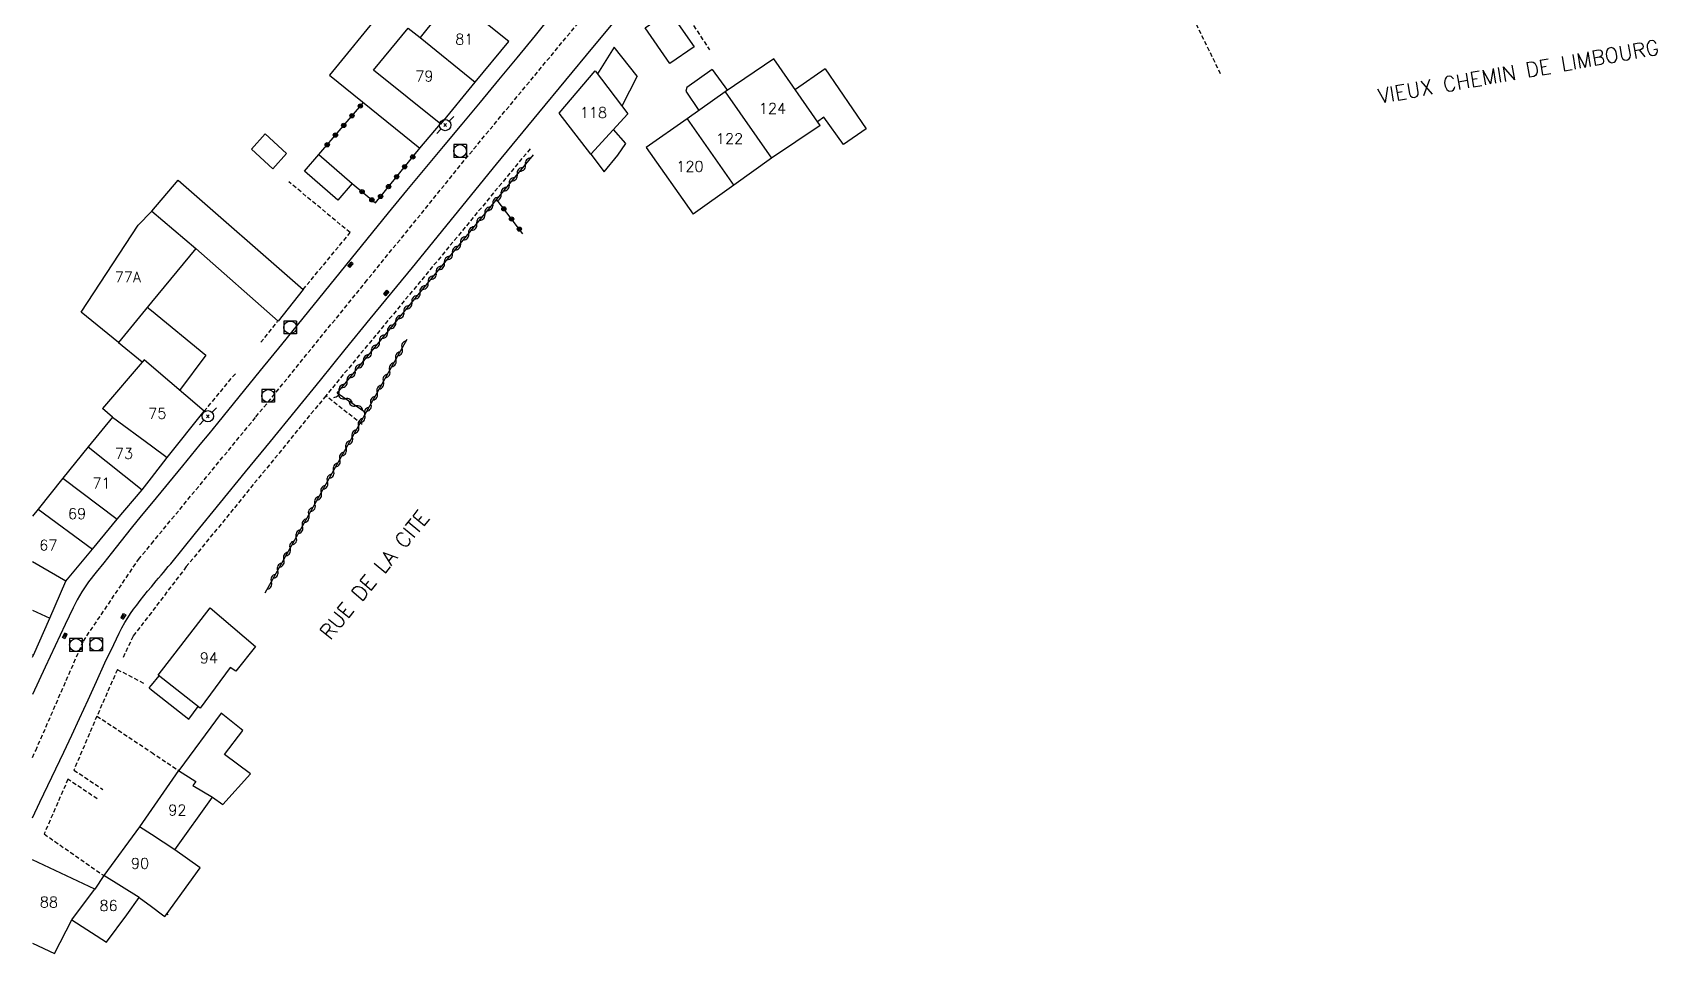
# Model space of a CAD drawing. Header units: millimetres. Extents: x 257000 to 258003, y 144043 to 145001.
# Drawn here: x 257000 to 257191.3, y 144166.4 to 144274.8 of the extents above; entities that cross this region are included whole.
import ezdxf
from ezdxf.enums import TextEntityAlignment as Align

# ---------------------------------------------------------------- set-up
doc = ezdxf.new("R2010")
doc.units = ezdxf.units.MM
doc.linetypes.add('DASHED', pattern=[0.75, 0.5, -0.25])
doc.layers.get('0').update_dxf_attribs({"linetype": 'CONTINUOUS'})
for name, color, linetype in [('W0001', 6, 'DASHED'), ('W0014', 7, 'CONTINUOUS'), ('W0101', 7, 'CONTINUOUS'), ('W0104', 1, 'CONTINUOUS'), ('W0112', 1, 'DASHED'), ('W0310', 3, 'CONTINUOUS'), ('W0323', 7, 'CONTINUOUS'), ('W0401', 7, 'CONTINUOUS'), ('W0420', 7, 'CONTINUOUS'), ('W0473', 7, 'CONTINUOUS'), ('W0989', 7, 'CONTINUOUS'), ('W0991', 7, 'CONTINUOUS'), ('W1102', 7, 'CONTINUOUS')]:
    doc.layers.add(name, color=color, linetype=linetype)
doc.styles.get("Standard").update_dxf_attribs({"font": 'romans.shx', "width": 0.85})

# ---------------------------------------------------------------- blocks, each defined once
blk = doc.blocks.new('T473')
for p, q in [((-0.166667, 0.166667), (0.166667, -0.166667)), ((-0.166667, -0.166667), (0.166667, 0.166667)), ((0.500001, 0.500001), (1.000002, 1.000002)), ((-1.000002, -1.000002), (-0.500001, -0.500001))]:
    blk.add_line(p, q)
blk.add_ellipse((0, 0), major_axis=(0.471405, 0.471405), ratio=1, start_param=5.4977871438, end_param=11.780972451)
blk = doc.blocks.new('T420')
for p, q in [((0.75, 0.75), (-0.75, 0.75)), ((-0.75, 0.75), (-0.75, -0.75)), ((0.75, 0.75), (0.75, -0.75)), ((0.75, -0.75), (-0.75, -0.75))]:
    blk.add_line(p, q)
blk.add_ellipse((0, 0), major_axis=(-0.53, 0.53), ratio=1, start_param=3.926991, end_param=10.210176)
blk = doc.blocks.new('T401')
for p, q in [((-0.3, 0.3), (0, 0.3)), ((-0.3, -0.25), (-0.3, 0.3)), ((-0.3, 0.15), (0, 0.15)), ((-0.3, 0), (0, 0)), ((0, 0.3), (0, -0.25)), ((-0.3, -0.15), (0, -0.15)), ((-0.3, -0.25), (-0.3, -0.3)), ((-0.3, -0.3), (0, -0.3)), ((0, -0.3), (0, -0.25))]:
    blk.add_line(p, q)
blk = doc.blocks.new('t323o')
at = {"color": 0, "linetype": 'Continuous'}
for radius in [0.25, 0.15]:
    blk.add_circle((0, 0), radius, dxfattribs=at)
blk = doc.blocks.new('t310o')
at = {"color": 0, "linetype": 'Continuous'}
for centre, start, end in [((-0.5, 0.38), 216.8699, 323.1304), ((0.5, -0.37), 36.8699, 143.1303)]:
    blk.add_arc(centre, 0.625, start, end, dxfattribs=at)

msp = doc.modelspace()

# ---------------------------------------------------------------- linework, layer by layer
at = {"layer": 'W0001'}
for points in [[(257014, 144214.65), (257026.31, 144229.58), (257039.17, 144245.39), (257051.96, 144261.12), (257066.29, 144278.4), (257076.83, 144290.17)], [(257000, 144189.51), (257000.38, 144190.33), (257005.99, 144203.2), (257012.49, 144212.82), (257014, 144214.65)]]:
    msp.add_lwpolyline(points, dxfattribs=at)
at = {"layer": 'W0014'}
for points in [[(257014, 144209.6), (257014.28, 144209.94), (257014.57, 144210.28), (257014.85, 144210.61), (257015.14, 144210.95), (257015.42, 144211.29), (257015.71, 144211.62), (257015.99, 144211.96), (257016.27, 144212.3), (257019.21, 144215.9), (257022.15, 144219.5), (257025.09, 144223.1), (257028.03, 144226.7), (257030.96, 144230.3), (257033.9, 144233.91), (257036.83, 144237.51), (257039.77, 144241.11), (257044.73, 144247.18), (257049.69, 144253.25), (257054.65, 144259.32), (257059.63, 144265.38), (257062.8, 144269.21), (257065.97, 144273.04), (257069.16, 144276.86)], [(257061.22, 144277.01), (257059.18, 144274.48), (257057.03, 144271.86), (257054.87, 144269.24), (257052.71, 144266.63), (257050.54, 144264.03), (257048.36, 144261.42), (257046.19, 144258.82), (257044.03, 144256.21), (257041.87, 144253.59), (257039.35, 144250.51), (257036.84, 144247.42), (257034.33, 144244.32), (257031.82, 144241.22), (257029.31, 144238.12), (257026.81, 144235.03), (257024.3, 144231.93), (257021.78, 144228.84), (257020.75, 144227.58), (257019.72, 144226.33), (257018.68, 144225.07), (257017.65, 144223.82)], [(257017.65, 144223.82), (257014, 144219.4)], [(257014, 144219.4), (257012.81, 144217.94), (257011.63, 144216.47), (257010.45, 144215), (257009.28, 144213.52), (257008.38, 144212.41), (257007.48, 144211.3), (257006.61, 144210.17), (257005.8, 144208.99), (257005.26, 144208.06), (257004.77, 144207.1), (257004.31, 144206.12), (257003.85, 144205.15), (257001.49, 144200.15), (257000, 144196.91)], [(257000, 144182.39), (257000.88, 144184.24), (257001.82, 144186.21), (257002.76, 144188.17), (257003.7, 144190.14), (257004.63, 144192.11), (257005.54, 144194.09), (257006.54, 144196.27), (257007.53, 144198.46), (257008.53, 144200.64), (257009.57, 144202.81), (257009.88, 144203.46), (257010.2, 144204.12), (257010.53, 144204.77), (257010.89, 144205.4), (257011.21, 144205.93), (257011.55, 144206.44), (257011.91, 144206.94), (257012.27, 144207.44), (257012.69, 144207.99), (257013.12, 144208.53), (257013.56, 144209.07), (257014, 144209.6)]]:
    msp.add_lwpolyline(points, dxfattribs=at)
at = {"layer": 'W0101'}
for points in [[(257049.5, 144279.06), (257045.65, 144274.24)], [(257056.1, 144273.77), (257049.5, 144279.06)], [(257048.08, 144264.03), (257040.14, 144270.38), (257044.24, 144275.35), (257045.65, 144274.24)], [(257052.14, 144268.99), (257056.1, 144273.77)], [(257062.03, 144265.32), (257066.26, 144270.3)], [(257066.26, 144270.3), (257070.1, 144265.24), (257065.74, 144260.49), (257062.03, 144265.32)], [(257087.3, 144271.74), (257081.55, 144267.83)], [(257092.75, 144263.86), (257087.3, 144271.74)], [(257048.08, 144264.03), (257052.14, 144268.99)], [(257081.55, 144267.83), (257077.07, 144264.68)], [(257077.07, 144264.68), (257072.24, 144261.29)], [(257092.75, 144263.86), (257087, 144260.04)], [(257072.24, 144261.29), (257077.77, 144253.46)], [(257087, 144260.04), (257082.56, 144256.87)], [(257082.56, 144256.87), (257077.77, 144253.46)], [(257014, 144243.07), (257010.11, 144238.33), (257005.74, 144241.92), (257012.46, 144252.15), (257014, 144253.76)], [(257014, 144253.76), (257014.05, 144253.81)], [(257014.05, 144253.81), (257019.22, 144249.42)], [(257019.22, 144249.42), (257014, 144243.07)], [(257013.13, 144236.3), (257008.24, 144230.56)], [(257014, 144235.55), (257013.13, 144236.3)], [(257020.22, 144230.24), (257014, 144235.55)], [(257009.42, 144229.56), (257008.24, 144230.56)], [(257015.85, 144224.79), (257015.84, 144224.81), (257020.22, 144230.24)], [(257009.42, 144229.56), (257006.57, 144226.06)], [(257006.57, 144226.06), (257003.58, 144222.36)], [(257014, 144222.42), (257015.85, 144224.79)], [(257003.58, 144222.36), (257000.67, 144218.72)], [(257012.91, 144221.02), (257014, 144222.42)], [(257009.98, 144217.53), (257012.91, 144221.02)], [(257000.67, 144218.72), (257000, 144217.89)], [(257007.06, 144214.02), (257009.98, 144217.53)], [(257003.93, 144210.25), (257007.06, 144214.02)], [(257002.03, 144205.9), (257003.93, 144210.25)], [(257000.13, 144201.56), (257002.03, 144205.9)], [(257000, 144201.3), (257000.13, 144201.56)], [(257017.2, 144187.98), (257014, 144183.39)], [(257017.2, 144187.98), (257019.23, 144186.66), (257018.89, 144186.2), (257021.2, 144184.85)], [(257016.77, 144178.65), (257021.2, 144184.85)], [(257014, 144183.39), (257012.58, 144181.35)], [(257012.58, 144181.35), (257008.39, 144175.6)], [(257015.72, 144171), (257019.73, 144176.52), (257016.77, 144178.65)], [(257007.35, 144174.02), (257000, 144177.44)], [(257008.39, 144175.6), (257007.35, 144174.02)], [(257011.09, 144171), (257012.57, 144173.02)], [(257012.57, 144173.02), (257014, 144171.96)], [(257008.71, 144167.75), (257011.09, 144171)], [(257014, 144171.96), (257015.29, 144171)], [(257015.29, 144171), (257015.57, 144170.79), (257015.72, 144171)], [(257002.6, 144166.43), (257004.64, 144170.41)], [(257004.64, 144170.41), (257008.71, 144167.75)], [(257000, 144167.63), (257002.6, 144166.43)]]:
    msp.add_lwpolyline(points, dxfattribs=at)
msp.add_lwpolyline([(257014.81, 144199.2), (257020.92, 144207.11), (257026.25, 144202.58), (257023.94, 144199.65), (257023.28, 144200.1), (257019.76, 144195.32)], close=True, dxfattribs=at)
at = {"layer": 'W0104'}
for points in [[(257041.15, 144277.33), (257034.98, 144269.82), (257045.61, 144261.21), (257048.03, 144264.07)], [(257071.21, 144269.67), (257068.48, 144273.08), (257066.53, 144269.94)], [(257080.02, 144270.48), (257077.06, 144268.37), (257076.94, 144267.93), (257078.46, 144265.66)], [(257080.02, 144270.48), (257081.82, 144268.01)], [(257093.35, 144270.54), (257089.82, 144268.1)], [(257093.35, 144270.54), (257098.14, 144263.5), (257095.48, 144261.63), (257093.17, 144264.85), (257092.44, 144264.31)], [(257071.21, 144269.67), (257069.39, 144266.17)], [(257065.74, 144260.49), (257067.3, 144258.44), (257068.91, 144260.38), (257069.86, 144261.75), (257068.42, 144263.41)], [(257014.05, 144253.81), (257017.14, 144257.46), (257031.86, 144244.57), (257028.94, 144240.86), (257019.22, 144249.42)], [(257013.52, 144242.48), (257014, 144242.09)], [(257014, 144242.09), (257020.42, 144236.85), (257017.32, 144232.71)], [(257010.11, 144238.33), (257012.92, 144236.06)], [(257013.73, 144197.68), (257014, 144198)], [(257013.73, 144197.68), (257014, 144197.47)], [(257014, 144198), (257014.91, 144199.12)], [(257014, 144197.47), (257018.41, 144194.01), (257019.51, 144195.52)], [(257021.2, 144184.85), (257022.42, 144183.96), (257025.68, 144187.57), (257022.6, 144189.84), (257024.78, 144192.67), (257022.21, 144194.73), (257017.23, 144187.96)]]:
    msp.add_lwpolyline(points, dxfattribs=at)
for points in [[(257077.91, 144273.15), (257075.04, 144271.18), (257072.13, 144275.37), (257074.96, 144277.34)], [(257027.41, 144262.88), (257029.92, 144260.58), (257028.29, 144258.79), (257025.78, 144261.09)], [(257033.73, 144260.47), (257037.65, 144257.05), (257035.94, 144255.09), (257032.02, 144258.51)]]:
    msp.add_lwpolyline(points, close=True, dxfattribs=at)
at = {"layer": 'W0112'}
for points in [[(257139.89, 144269.95), (257127.89, 144294.51)], [(257074.95, 144280.02), (257079.7, 144272.79)], [(257058.59, 144261.14), (257034.53, 144232.07)], [(257037.4, 144251.27), (257030.2, 144257.23)], [(257031.86, 144244.57), (257037.4, 144251.27)], [(257026.89, 144238.36), (257028.86, 144240.84)], [(257020.22, 144230.24), (257024.03, 144234.85)], [(257034.53, 144232.07), (257018.11, 144211.96)], [(257038.82, 144228.69), (257034.53, 144232.07)], [(257018.11, 144211.96), (257014, 144206.58)], [(257014, 144206.58), (257011.84, 144203.76), (257010.63, 144201.18)], [(257013.12, 144198.22), (257009.99, 144199.84), (257007.59, 144194.38), (257014, 144190.11)], [(257007.59, 144194.38), (257004.88, 144188.02), (257008.29, 144185.74)], [(257014, 144190.11), (257017.2, 144187.98)], [(257007.62, 144184.63), (257004.17, 144186.94), (257001.37, 144180.5), (257008.39, 144175.6)], [(257015.81, 144171.13), (257015.95, 144171)]]:
    msp.add_lwpolyline(points, dxfattribs=at)
at = {"layer": 'W0310'}
for points in [[(257039.26, 144230.06), (257035.88, 144232.39), (257058.99, 144260.43)], [(257027.4, 144208.86), (257044.11, 144238.73)]]:
    msp.add_lwpolyline(points, dxfattribs=at)
at = {"layer": 'W0323'}
for points in [[(257033.73, 144260.47), (257038.96, 144266.6)], [(257037.65, 144257.05), (257040.38, 144254.79), (257045.61, 144261.21)], [(257057.74, 144251.13), (257054.59, 144255.26)]]:
    msp.add_lwpolyline(points, dxfattribs=at)
at = {"layer": 'W1102'}
for points in [[(257045.65, 144274.24), (257052.14, 144268.99)], [(257081.55, 144267.83), (257087, 144260.04)], [(257077.07, 144264.68), (257082.59, 144256.82)], [(257009.42, 144229.56), (257014, 144226.16)], [(257006.57, 144226.06), (257012.91, 144221.02)], [(257014, 144226.16), (257015.85, 144224.79)], [(257003.58, 144222.36), (257009.98, 144217.53)], [(257000.67, 144218.72), (257007.06, 144214.02)], [(257003.93, 144210.25), (257000, 144212.54)], [(257000, 144206.85), (257002.03, 144205.9)], [(257000, 144201.62), (257000.13, 144201.56)], [(257014, 144180.44), (257012.58, 144181.35)], [(257016.77, 144178.65), (257014, 144180.44)], [(257012.57, 144173.02), (257008.39, 144175.6)], [(257005.08, 144171), (257007.35, 144174.02)], [(257004.64, 144170.41), (257005.08, 144171)]]:
    msp.add_lwpolyline(points, dxfattribs=at)

# ---------------------------------------------------------------- block references
at = {"layer": 'W0310'}
for p, rotation in [((257057.08, 144258.12), 50.51014386560074), ((257058.04, 144259.28), 50.51014386560074), ((257055.17, 144255.8), 50.51014386560074), ((257056.13, 144256.96), 50.51014386560074), ((257054.22, 144254.65), 50.51014386560074), ((257052.31, 144252.33), 50.51014386560074), ((257053.27, 144253.49), 50.51014386560074), ((257050.4, 144250.02), 50.51014386560074), ((257051.36, 144251.17), 50.51014386560074), ((257049.45, 144248.86), 50.51014386560074), ((257047.54, 144246.54), 50.51014386560074), ((257048.5, 144247.7), 50.51014386560074), ((257045.63, 144244.23), 50.51014386560074), ((257046.59, 144245.39), 50.51014386560074), ((257044.68, 144243.07), 50.51014386560074), ((257042.77, 144240.75), 50.51014386560074), ((257043.73, 144241.91), 50.51014386560074), ((257040.86, 144238.44), 50.51014386560074), ((257041.82, 144239.6), 50.51014386560074), ((257039.91, 144237.28), 50.51014386560074), ((257043.52, 144237.66), 60.77010441109856), ((257038, 144234.97), 50.51014386560074), ((257038.96, 144236.12), 50.51014386560074), ((257042.05, 144235.05), 60.77010441109856), ((257042.78, 144236.35), 60.77010441109856), ((257036.1, 144232.65), 50.51014386560074), ((257037.05, 144233.81), 50.51014386560074), ((257041.32, 144233.74), 60.77010441109856), ((257036.83, 144231.73), 145.423946000613), ((257038.07, 144230.88), 145.423946000613), ((257039.85, 144231.12), 60.77010441109856), ((257040.59, 144232.43), 60.77010441109856), ((257039.12, 144229.81), 60.77010441109856), ((257037.66, 144227.19), 60.77010441109856), ((257038.39, 144228.5), 60.77010441109856), ((257036.92, 144225.88), 60.77010441109856), ((257035.46, 144223.26), 60.77010441109856), ((257036.19, 144224.57), 60.77010441109856), ((257034.73, 144221.96), 60.77010441109856), ((257033.26, 144219.34), 60.77010441109856), ((257033.99, 144220.65), 60.77010441109856), ((257032.53, 144218.03), 60.77010441109856), ((257031.06, 144215.41), 60.77010441109856), ((257031.8, 144216.72), 60.77010441109856), ((257030.33, 144214.1), 60.77010441109856), ((257029.6, 144212.79), 60.77010441109856), ((257028.13, 144210.17), 60.77010441109856), ((257028.87, 144211.48), 60.77010441109856)]:
    msp.add_blockref('t310o', p, dxfattribs=dict(at, rotation=rotation))
at = {"layer": 'W0323'}
for p, rotation in [((257038.6, 144266.17), 49.51055829983669), ((257036.65, 144263.89), 49.51055829983669), ((257037.62, 144265.03), 49.51055829983669), ((257035.67, 144262.75), 49.51055829983669), ((257034.7, 144261.61), 49.51055829983669), ((257044.77, 144260.18), 50.85613836691952), ((257043.82, 144259.02), 50.85613836691952), ((257041.93, 144256.69), 50.85613836691952), ((257042.88, 144257.85), 50.85613836691952), ((257038.81, 144256.09), 320.3579591757708), ((257039.96, 144255.13), 320.3579591757708), ((257040.98, 144255.53), 50.85613836691952), ((257055.5, 144254.07), 127.3110498866721), ((257056.41, 144252.87), 127.3110498866721), ((257057.32, 144251.68), 127.3110498866721)]:
    msp.add_blockref('t323o', p, dxfattribs=dict(at, rotation=rotation))
at = {"layer": 'W0401'}
for p, rotation in [((257037.33, 144247.57), 140.9056314272915), ((257041.77, 144244.08), 320.7704977284245), ((257010.82, 144206.02), 327.7405862481121), ((257003.67, 144203.88), 154.4189557944866)]:
    msp.add_blockref('T401', p, dxfattribs=dict(at, rotation=rotation))
at = {"layer": 'W0420'}
for p in [(257050.34, 144260.88), (257030.34, 144240.11), (257027.75, 144232.05), (257005.11, 144202.74), (257007.5, 144202.79)]:
    msp.add_blockref('T420', p, dxfattribs=at)
at = {"layer": 'W0473'}
for p in [(257048.59, 144263.93), (257020.65, 144229.66)]:
    msp.add_blockref('T473', p, dxfattribs=at)

# ---------------------------------------------------------------- texts
at = {"layer": 'W0989'}
for s, rotation, p in [('VIEUX CHEMIN DE LIMBOURG', 9.9594, (257158.45, 144267.33)), ('RUE DE LA CITE', 50.679, (257034.36, 144203.79))]:
    msp.add_text(s, height=1.75, rotation=rotation, dxfattribs=at).set_placement(p, align=Align.MIDDLE_LEFT)
at = {"layer": 'W0991'}
for s, p in [('81', (257050.84, 144274.03)), ('79', (257046.14, 144269.69)), ('124', (257087.13, 144265.89)), ('118', (257066.04, 144265.4)), ('122', (257082.07, 144262.33)), ('120', (257077.41, 144259.07)), ('77A', (257011.23, 144246.05)), ('75', (257014.7, 144230)), ('73', (257010.77, 144225.29)), ('71', (257008.13, 144221.8)), ('69', (257005.25, 144218.19)), ('67', (257001.86, 144214.49)), ('94', (257020.77, 144201.22)), ('92', (257017.05, 144183.31)), ('90', (257012.66, 144177.04)), ('88', (257001.93, 144172.48)), ('86', (257008.96, 144172.07))]:
    msp.add_text(s, height=1.25, dxfattribs=at).set_placement(p, align=Align.MIDDLE_CENTER)

doc.saveas('drawing.dxf')
